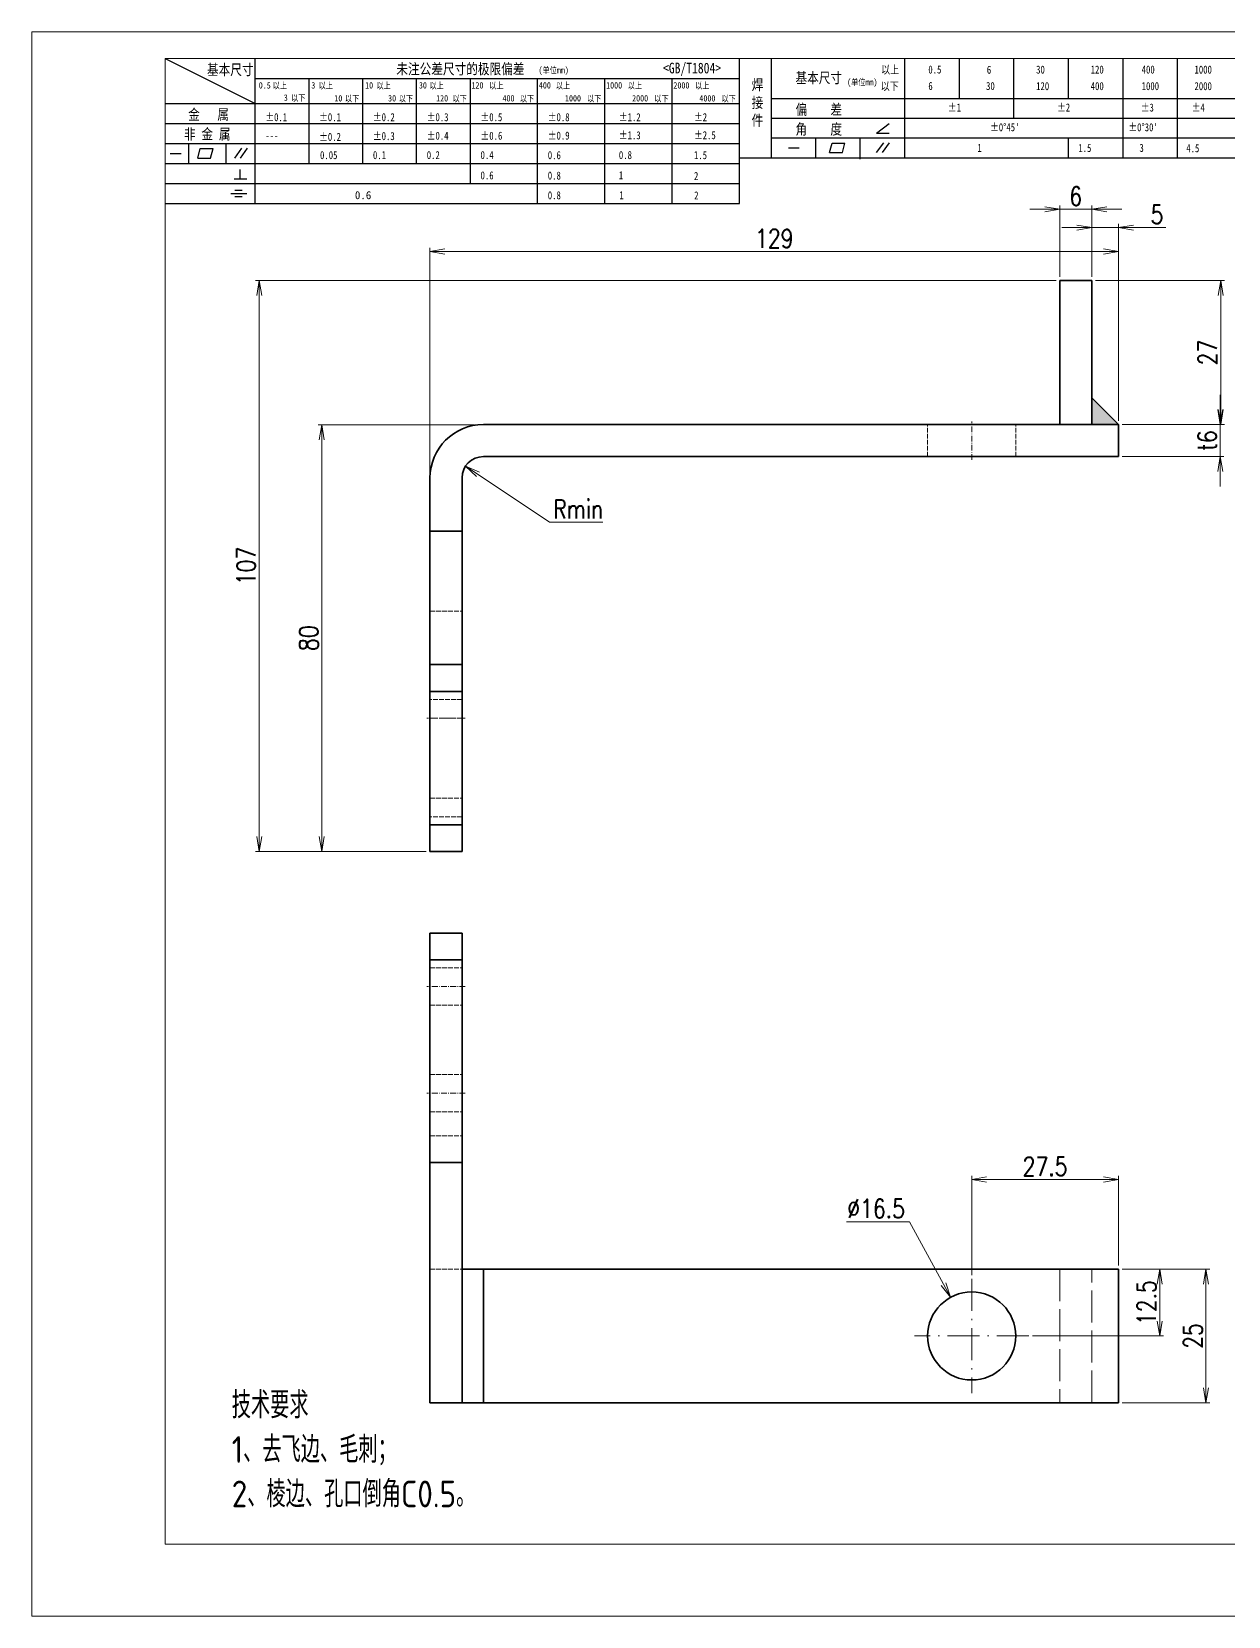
# Model space of a CAD drawing. Header units: millimetres. Extents: x -50143 to 104182, y -50696 to 54072.
# Drawn here: x -46451.1 to -46226.9, y 48679.2 to 48976.2 of the extents above; entities that cross this region are included whole.
import ezdxf

# ---------------------------------------------------------------- set-up
doc = ezdxf.new("R2010")
doc.units = ezdxf.units.MM
doc.header["$LTSCALE"] = 0.5
for name, pattern in [('AM_ISO02W050x2', [3.75, 3, -0.75]), ('AM_ISO08W050x2', [9, 6, -0.75, 1.5, -0.75]), ('DASHDOT', [18.5, 12, -3, 0.5, -3]), ('DASHED', [15, 12, -3])]:
    doc.linetypes.add(name, pattern=pattern)
for name, color, linetype, lineweight in [('DIM', 3, 'Continuous', 13), ('中心线', 2, 'AM_ISO08W050x2', 18), ('图框', 7, 'Continuous', 18), ('标注线', 3, 'Continuous', 18), ('粗实线', 7, 'Continuous', 35), ('虚线', 1, 'AM_ISO02W050x2', 18)]:
    doc.layers.add(name, color=color, linetype=linetype, lineweight=lineweight)
doc.layers.add('图\\M+19E79\\M+195B6\\M+18E9A', color=7, linetype='Continuous')
doc.layers.add('打印', color=7, linetype='Continuous', lineweight=15, plot=False)
doc.layers.add('打印-禁用', color=7, linetype='Continuous', lineweight=15, plot=False)
doc.styles.add('DIM', font='romans.shx', dxfattribs={"width": 0.8, "bigfont": 'bigfont.shx'})
doc.styles.add('国标', font='simfang.ttf', dxfattribs={"width": 0.8})
doc.styles.add('机械长仿宋', font='gbenor.shx', dxfattribs={"height": 1, "bigfont": 'gbcbig.shx'})
doc.dimstyles.new('DEH 1-1$0', dxfattribs={"dimtxt": 3.5, "dimasz": 2.5, "dimexe": 1, "dimexo": 0.625, "dimgap": 1.2, "dimtad": 1, "dimzin": 9, "dimdsep": 46, "dimtxsty": 'DIM', "dimblk": 'OPEN', "dimcen": 0, "dimclrd": 8, "dimclre": 8, "dimclrt": 2, "dimazin": 2, "dimtfac": 0.5, "dimtmove": 0, "dimatfit": 3, "dimldrblk": 'OPEN', "dimfxl": 0, "dimtolj": 2, "dimlwd": 18, "dimlwe": 18, "dimarcsym": 0})
doc.dimstyles.new('DEH 1-1$3', dxfattribs={"dimtxt": 3.5, "dimasz": 2.5, "dimexe": 1, "dimexo": 0.625, "dimgap": 1.2, "dimtad": 1, "dimtoh": 1, "dimdsep": 46, "dimtxsty": 'DIM', "dimblk": 'OPEN', "dimcen": 0, "dimclrd": 8, "dimclre": 8, "dimclrt": 2, "dimazin": 2, "dimtfac": 0.5, "dimtofl": 0, "dimtmove": 0, "dimatfit": 3, "dimldrblk": 'OPEN', "dimfxl": 0, "dimtolj": 2, "dimlwd": 18, "dimlwe": 18, "dimarcsym": 0})
doc.dimstyles.new('DEH 1-1$4', dxfattribs={"dimtxt": 3.5, "dimasz": 2.5, "dimexe": 1, "dimexo": 0.625, "dimgap": 1.2, "dimtad": 1, "dimtoh": 1, "dimdsep": 46, "dimtxsty": 'DIM', "dimblk": 'OPEN', "dimcen": 0, "dimclrd": 8, "dimclre": 8, "dimclrt": 2, "dimazin": 2, "dimtfac": 0.5, "dimtofl": 0, "dimtmove": 0, "dimatfit": 3, "dimldrblk": 'OPEN', "dimfxl": 0, "dimtolj": 2, "dimlwd": 18, "dimlwe": 18, "dimarcsym": 0})

# ---------------------------------------------------------------- blocks, each defined once
blk = doc.blocks.new('GZDEH零件A3图框V01版')
at = {"layer": '图\\M+19E79\\M+195B6\\M+18E9A', "color": 9}
for p, q in [((2882.49, -1554.46), (2899.37, -1562.92)), ((2899.37, -1581.67), (2899.37, -1554.46)), ((2990.09, -1581.67), (2990.09, -1554.46)), ((2996.09, -1573.08), (2996.09, -1554.46)), ((3021.09, -1561.98), (3021.09, -1554.46)), ((3031.31, -1561.98), (3031.31, -1554.46)), ((3041.53, -1561.98), (3041.53, -1554.46)), ((3051.75, -1561.98), (3051.75, -1554.46)), ((3061.98, -1561.98), (3061.98, -1554.46)), ((3072.2, -1561.98), (3072.2, -1554.46)), ((2899.37, -1558.24), (2990.09, -1558.24)), ((2909.45, -1574.17), (2909.45, -1558.24)), ((2919.53, -1574.17), (2919.53, -1558.24)), ((2929.61, -1574.17), (2929.61, -1558.24)), ((2939.69, -1577.92), (2939.69, -1558.24)), ((2952.29, -1581.67), (2952.29, -1558.24)), ((2964.89, -1581.67), (2964.89, -1558.24)), ((2977.49, -1581.67), (2977.49, -1558.24)), ((2996.09, -1561.98), (3113.09, -1561.98)), ((3021.09, -1573.08), (3021.09, -1561.98)), ((3041.53, -1565.68), (3041.53, -1561.98)), ((3061.98, -1573.08), (3061.98, -1561.98)), ((3072.2, -1573.08), (3072.2, -1561.98)), ((2882.49, -1562.92), (2990.09, -1562.92)), ((2882.49, -1566.67), (2990.09, -1566.67)), ((2996.09, -1565.68), (3113.09, -1565.68)), ((3015.75, -1568.51), (3018.15, -1566.66)), ((2882.49, -1570.42), (2990.09, -1570.42)), ((2886.92, -1574.12), (2886.92, -1570.42)), ((2893.91, -1574.12), (2893.91, -1570.42)), ((2996.09, -1569.38), (3113.09, -1569.38)), ((3004.42, -1573.08), (3004.42, -1569.38)), ((3006.97, -1572.12), (3007.45, -1570.33)), ((3007.45, -1570.33), (3009.86, -1570.33)), ((3009.39, -1572.12), (3009.86, -1570.33)), ((3012.75, -1573.08), (3012.75, -1569.38)), ((3015.75, -1568.51), (3018.15, -1568.51)), ((3015.81, -1572.12), (3017.15, -1570.26)), ((3016.89, -1572.12), (3018.23, -1570.26)), ((3051.75, -1573.08), (3051.75, -1569.38)), ((2883.43, -1572.27), (2885.49, -1572.27)), ((2888.59, -1573.16), (2889.07, -1571.37)), ((2888.59, -1573.16), (2891, -1573.16)), ((2889.07, -1571.37), (2891.48, -1571.37)), ((2891, -1573.16), (2891.48, -1571.37)), ((2895.52, -1573.16), (2896.85, -1571.3)), ((2896.6, -1573.16), (2897.94, -1571.3)), ((2990.09, -1573.08), (3113.09, -1573.08)), ((2999.26, -1571.23), (3001.32, -1571.23)), ((3006.97, -1572.12), (3009.39, -1572.12)), ((3012.75, -1573.33), (3012.75, -1573.08)), ((2882.49, -1574.17), (2990.09, -1574.17)), ((2895.42, -1577.05), (2897.81, -1577.05)), ((2896.58, -1577.05), (2896.58, -1575.28)), ((2882.49, -1577.92), (2990.09, -1577.92)), ((2894.79, -1579.77), (2897.77, -1579.77)), ((2895.57, -1579.17), (2896.92, -1579.17)), ((2882.49, -1581.67), (2990.09, -1581.67)), ((2895.57, -1580.37), (2896.93, -1580.37))]:
    blk.add_line(p, q, dxfattribs=at)
at = {"layer": '图框', "linetype": 'Continuous'}
for p, q in [((2882.49, -1554.46), (2882.49, -1832.96)), ((3272.49, -1554.46), (2882.49, -1554.46)), ((2882.49, -1832.96), (3272.49, -1832.96))]:
    blk.add_line(p, q, dxfattribs=at)
at = {"layer": '打印-禁用', "linetype": 'Continuous'}
for p, q in [((2857.49, -1549.46), (2857.49, -1846.46)), ((3277.49, -1549.46), (2857.49, -1549.46)), ((2857.49, -1846.46), (3277.49, -1846.46))]:
    blk.add_line(p, q, dxfattribs=at)
at = {"layer": '图\\M+19E79\\M+195B6\\M+18E9A', "color": 9, "style": '国标', "width": 0.8}
for s, height, p in [('基本尺寸', 2, (2890.33, -1557.58)), ('未注公差尺寸的极限偏差', 2, (2925.81, -1557.44)), ('<GB/T1804>', 2, (2975.78, -1557.27)), ('以上', 1.5, (3016.64, -1557.33)), ('0.5', 1.5, (3025.49, -1557.3)), ('6', 1.5, (3036.45, -1557.34)), ('30', 1.5, (3045.69, -1557.31)), ('120', 1.5, (3055.91, -1557.31)), ('400', 1.5, (3065.46, -1557.31)), ('1000', 1.5, (3075.36, -1557.31)), ('30', 1.2, (2930.04, -1560.11)), ('基本尺寸', 2, (3000.6, -1559.1)), ('以下', 1.5, (3016.58, -1560.43)), ('6', 1.5, (3025.49, -1560.38)), ('30', 1.5, (3036.31, -1560.39)), ('120', 1.5, (3045.69, -1560.41)), ('400', 1.5, (3055.91, -1560.41)), ('1000', 1.5, (3065.46, -1560.41)), ('2000', 1.5, (3075.36, -1560.41)), ('金   属', 2, (2886.82, -1565.98)), ('±0.1', 1.5, (2901.27, -1566.23)), ('±0.1', 1.5, (2911.35, -1566.23)), ('±0.2', 1.5, (2921.43, -1566.23)), ('±0.3', 1.5, (2931.51, -1566.23)), ('±0.5', 1.5, (2941.59, -1566.23)), ('±0.8', 1.5, (2954.19, -1566.23)), ('±1.2', 1.5, (2967.51, -1566.23)), ('±2', 1.5, (2981.58, -1566.23)), ('偏    差', 2, (3000.6, -1565.04)), ('±1', 1.5, (3029.16, -1564.42)), ('±2', 1.5, (3049.61, -1564.42)), ('±3', 1.5, (3065.3, -1564.42)), ('±4', 1.5, (3074.85, -1564.42)), ('非 金 属', 2, (2886.02, -1569.65)), ('±0.3', 1.5, (2921.43, -1569.77)), ('±0.4', 1.5, (2931.51, -1569.71)), ('±0.6', 1.5, (2941.59, -1569.71)), ('±0.9', 1.5, (2954.19, -1569.68)), ('±1.3', 1.5, (2967.51, -1569.62)), ('±2.5', 1.5, (2981.58, -1569.61)), ('角    度', 2, (3000.6, -1568.74)), ("±0%%D45'", 1.5, (3037.06, -1568.12)), ("±0%%D30'", 1.5, (3062.98, -1568.12)), ('---', 1.5, (2901.27, -1569.65)), ('±0.2', 1.5, (2911.35, -1569.92)), ('1', 1.5, (3034.69, -1571.98)), ('1.5', 1.5, (3053.59, -1572.01)), ('3', 1.5, (3065.05, -1571.98)), ('4.5', 1.5, (3073.82, -1572.05)), ('0.1', 1.5, (2921.43, -1573.34)), ('0.2', 1.5, (2931.51, -1573.33)), ('0.4', 1.5, (2941.59, -1573.33)), ('0.6', 1.5, (2954.19, -1573.35)), ('0.8', 1.5, (2967.51, -1573.33)), ('1.5', 1.5, (2981.58, -1573.34)), ('0.6', 1.5, (2941.59, -1577.14)), ('0.8', 1.5, (2954.19, -1577.17)), ('1', 1.5, (2967.51, -1577.12)), ('2', 1.5, (2981.58, -1577.26)), ('0.8', 1.5, (2954.19, -1580.87)), ('1', 1.5, (2967.59, -1580.86)), ('2', 1.5, (2981.62, -1580.89))]:
    blk.add_text(s, height=height, dxfattribs=at).set_placement(p)
at = {"layer": '图\\M+19E79\\M+195B6\\M+18E9A', "color": 9, "lineweight": 15, "style": '国标', "width": 0.8}
for s, p in [('(单位mm)', (2952.44, -1557.27)), ('0.5', (2900.03, -1560.11)), ('以上', (2902.64, -1560.16)), ('3', (2909.88, -1560.11)), ('以上', (2911.25, -1560.16)), ('10', (2919.96, -1560.11)), ('以上', (2922.09, -1560.16)), ('以上', (2932.02, -1560.16)), ('120', (2939.88, -1560.11)), ('以上', (2943.21, -1560.16)), ('400', (2952.52, -1560.11)), ('以上', (2955.68, -1560.16)), ('1000', (2965.12, -1560.11)), ('以上', (2969.16, -1560.16)), ('2000', (2977.72, -1560.11)), ('以上', (2981.8, -1560.16)), ('(单位mm)', (3010.27, -1559.51)), ('3', (2904.73, -1562.41)), ('以下', (2906.1, -1562.46)), ('10', (2914.19, -1562.54)), ('以下', (2916.18, -1562.59)), ('30', (2924.27, -1562.54)), ('以下', (2926.26, -1562.59)), ('120', (2933.26, -1562.54)), ('以下', (2936.34, -1562.59)), ('400', (2945.7, -1562.54)), ('以下', (2948.94, -1562.59)), ('1000', (2957.41, -1562.54)), ('以下', (2961.54, -1562.59)), ('2000', (2969.99, -1562.54)), ('以下', (2974.14, -1562.59)), ('4000', (2982.59, -1562.54)), ('以下', (2986.74, -1562.59))]:
    blk.add_text(s, height=1.2, dxfattribs=at).set_placement(p)
at = {"layer": '图\\M+19E79\\M+195B6\\M+18E9A', "color": 9, "lineweight": 13, "style": '国标'}
blk.add_text('0.6', height=1.5, dxfattribs=at).set_placement((2918.05, -1580.85))
at = {"layer": '图\\M+19E79\\M+195B6\\M+18E9A', "color": 9, "insert": (2992.39, -1558.41), "char_height": 2, "width": 3.1877, "attachment_point": 1, "style": '国标'}
blk.add_mtext('焊\\P接\\P件', dxfattribs=at)
at = {"layer": '图\\M+19E79\\M+195B6\\M+18E9A', "color": 9, "insert": (2911.51, -1573.37), "char_height": 1.5, "attachment_point": 7, "style": '国标'}
blk.add_mtext_dynamic_manual_height_columns('0.05', width=5.1982, gutter_width=12.5, heights=[0], dxfattribs=at)
blk = doc.blocks.new('DEH A3')
at = {"layer": '图框'}
blk.add_blockref('GZDEH零件A3图框V01版', (-2857.49, 1846.46), dxfattribs=at)
blk = doc.blocks.new('WELDING_5')
at = {"layer": '粗实线'}
blk.add_hatch(color=256, dxfattribs=at).paths.add_polyline_path([(0, 5), (0, 0), (5, 0)])
for q in [(0, 5), (5, 0)]:
    blk.add_line((0, 0), q, dxfattribs=at)
blk.add_lwpolyline([(0, 5), (5, 0)], dxfattribs=at)
blk = doc.blocks.new('_Open')
at = {"color": 0, "linetype": 'ByBlock', "lineweight": -2}
for p, q in [((-1, 0.17), (0, 0)), ((-1, -0.17), (0, 0)), ((0, 0), (-1, 0))]:
    blk.add_line(p, q, dxfattribs=at)
blk = doc.blocks.new('*D78')
at = {"layer": 'Defpoints', "color": 0, "transparency": 16777216}
for p in [(-46408.45, 48929.61), (-46258.46, 48929.61), (-46376.46, 48822.61)]:
    blk.add_point(p, dxfattribs=at)
at = {"layer": 'DIM', "color": 8, "lineweight": 18, "transparency": 16777216}
for p, q in [((-46259.16, 48929.61), (-46409.15, 48929.61)), ((-46408.45, 48825.41), (-46408.45, 48926.81)), ((-46377.16, 48822.61), (-46409.15, 48822.61))]:
    blk.add_line(p, q, dxfattribs=at)
at = {"layer": 'DIM', "color": 8, "lineweight": 18, "transparency": 16777216, "xscale": 2.8, "yscale": 2.8, "zscale": 2.8}
for p, rotation in [((-46408.45, 48929.61), 90), ((-46408.45, 48822.61), 270)]:
    blk.add_blockref('_Open', p, dxfattribs=dict(at, rotation=rotation))
at = {"layer": 'DIM', "color": 2, "transparency": 16777216, "insert": (-46410.9, 48876.11), "char_height": 3.5, "attachment_point": 5, "rotation": 90, "style": 'DIM'}
blk.add_mtext('\\A2;107', dxfattribs=at)
blk = doc.blocks.new('*D79')
at = {"layer": 'Defpoints', "color": 0, "transparency": 16777216}
for p in [(-46367.4, 48902.56), (-46396.74, 48822.61), (-46376.46, 48822.61)]:
    blk.add_point(p, dxfattribs=at)
at = {"layer": 'DIM', "color": 8, "lineweight": 18, "transparency": 16777216}
for p, q in [((-46368.1, 48902.56), (-46397.44, 48902.56)), ((-46396.74, 48899.76), (-46396.74, 48825.41)), ((-46377.16, 48822.61), (-46397.44, 48822.61))]:
    blk.add_line(p, q, dxfattribs=at)
at = {"layer": 'DIM', "color": 8, "lineweight": 18, "transparency": 16777216, "xscale": 2.8, "yscale": 2.8, "zscale": 2.8}
for p, rotation in [((-46396.74, 48902.56), 90), ((-46396.74, 48822.61), 270)]:
    blk.add_blockref('_Open', p, dxfattribs=dict(at, rotation=rotation))
at = {"layer": 'DIM', "color": 2, "transparency": 16777216, "insert": (-46399.19, 48862.58), "char_height": 3.5, "attachment_point": 5, "rotation": 90, "style": 'DIM'}
blk.add_mtext('\\A2;80', dxfattribs=at)
blk = doc.blocks.new('*D80')
at = {"layer": 'Defpoints', "color": 0, "transparency": 16777216}
for p in [(-46247.46, 48935.04), (-46247.46, 48902.61), (-46376.46, 48892.61)]:
    blk.add_point(p, dxfattribs=at)
at = {"layer": 'DIM', "color": 8, "lineweight": 18, "transparency": 16777216}
for p, q in [((-46376.46, 48893.31), (-46376.46, 48935.74)), ((-46373.66, 48935.04), (-46250.26, 48935.04)), ((-46247.46, 48903.31), (-46247.46, 48935.74))]:
    blk.add_line(p, q, dxfattribs=at)
at = {"layer": 'DIM', "color": 8, "lineweight": 18, "transparency": 16777216, "xscale": 2.8, "yscale": 2.8, "zscale": 2.8, "rotation": 180}
blk.add_blockref('_Open', (-46376.46, 48935.04), dxfattribs=at)
at = {"layer": 'DIM', "color": 8, "lineweight": 18, "transparency": 16777216, "xscale": 2.8, "yscale": 2.8, "zscale": 2.8}
blk.add_blockref('_Open', (-46247.46, 48935.04), dxfattribs=at)
at = {"layer": 'DIM', "color": 2, "transparency": 16777216, "insert": (-46311.96, 48937.49), "char_height": 3.5, "attachment_point": 5, "style": 'DIM'}
blk.add_mtext('\\A2;129', dxfattribs=at)
blk = doc.blocks.new('*D81')
at = {"layer": 'Defpoints', "color": 0, "transparency": 16777216}
for p in [(-46252.46, 48942.96), (-46258.46, 48929.61), (-46252.46, 48929.61)]:
    blk.add_point(p, dxfattribs=at)
at = {"layer": 'DIM', "color": 8, "lineweight": 18, "transparency": 16777216}
for p, q in [((-46261.26, 48942.96), (-46264.06, 48942.96)), ((-46258.46, 48930.31), (-46258.46, 48943.66)), ((-46258.46, 48942.96), (-46252.46, 48942.96)), ((-46252.46, 48930.31), (-46252.46, 48943.66)), ((-46249.66, 48942.96), (-46246.86, 48942.96))]:
    blk.add_line(p, q, dxfattribs=at)
at = {"layer": 'DIM', "color": 8, "lineweight": 18, "transparency": 16777216, "xscale": 2.8, "yscale": 2.8, "zscale": 2.8}
blk.add_blockref('_Open', (-46258.46, 48942.96), dxfattribs=at)
at = {"layer": 'DIM', "color": 8, "lineweight": 18, "transparency": 16777216, "xscale": 2.8, "yscale": 2.8, "zscale": 2.8, "rotation": 180}
blk.add_blockref('_Open', (-46252.46, 48942.96), dxfattribs=at)
at = {"layer": 'DIM', "color": 2, "transparency": 16777216, "insert": (-46255.46, 48945.41), "char_height": 3.5, "attachment_point": 5, "style": 'DIM'}
blk.add_mtext('\\A2;6', dxfattribs=at)
blk = doc.blocks.new('*D82')
at = {"layer": 'Defpoints', "color": 0, "transparency": 16777216}
for p in [(-46247.46, 48939.52), (-46252.46, 48929.61), (-46247.46, 48902.61)]:
    blk.add_point(p, dxfattribs=at)
at = {"layer": 'DIM', "color": 8, "lineweight": 18, "transparency": 16777216}
for p, q in [((-46252.46, 48930.31), (-46252.46, 48940.22)), ((-46247.46, 48903.31), (-46247.46, 48940.22)), ((-46255.26, 48939.52), (-46258.06, 48939.52)), ((-46252.46, 48939.52), (-46247.46, 48939.52)), ((-46244.66, 48939.52), (-46238.6, 48939.52))]:
    blk.add_line(p, q, dxfattribs=at)
at = {"layer": 'DIM', "color": 8, "lineweight": 18, "transparency": 16777216, "xscale": 2.8, "yscale": 2.8, "zscale": 2.8}
blk.add_blockref('_Open', (-46252.46, 48939.52), dxfattribs=at)
at = {"layer": 'DIM', "color": 8, "lineweight": 18, "transparency": 16777216, "xscale": 2.8, "yscale": 2.8, "zscale": 2.8, "rotation": 180}
blk.add_blockref('_Open', (-46247.46, 48939.52), dxfattribs=at)
at = {"layer": 'DIM', "color": 2, "transparency": 16777216, "insert": (-46240.23, 48941.97), "char_height": 3.5, "attachment_point": 5, "style": 'DIM'}
blk.add_mtext('\\A2;5', dxfattribs=at)
blk = doc.blocks.new('*D83')
at = {"layer": 'Defpoints', "color": 0, "transparency": 16777216}
for p in [(-46252.46, 48929.61), (-46228.31, 48929.61), (-46247.46, 48902.61)]:
    blk.add_point(p, dxfattribs=at)
at = {"layer": 'DIM', "color": 8, "lineweight": 18, "transparency": 16777216}
for p, q in [((-46251.76, 48929.61), (-46227.61, 48929.61)), ((-46228.31, 48905.41), (-46228.31, 48926.81)), ((-46246.76, 48902.61), (-46227.61, 48902.61))]:
    blk.add_line(p, q, dxfattribs=at)
at = {"layer": 'DIM', "color": 8, "lineweight": 18, "transparency": 16777216, "xscale": 2.8, "yscale": 2.8, "zscale": 2.8}
for p, rotation in [((-46228.31, 48929.61), 90), ((-46228.31, 48902.61), 270)]:
    blk.add_blockref('_Open', p, dxfattribs=dict(at, rotation=rotation))
at = {"layer": 'DIM', "color": 2, "transparency": 16777216, "insert": (-46230.76, 48916.11), "char_height": 3.5, "attachment_point": 5, "rotation": 90, "style": 'DIM'}
blk.add_mtext('\\A2;27', dxfattribs=at)
blk = doc.blocks.new('*D84')
at = {"layer": 'Defpoints', "color": 0, "transparency": 16777216}
for p in [(-46247.46, 48902.61), (-46247.46, 48896.61), (-46228.39, 48896.61)]:
    blk.add_point(p, dxfattribs=at)
at = {"layer": 'DIM', "color": 8, "lineweight": 18, "transparency": 16777216}
for p, q in [((-46228.39, 48905.41), (-46228.39, 48908.21)), ((-46246.76, 48902.61), (-46227.69, 48902.61)), ((-46228.39, 48902.61), (-46228.39, 48896.61)), ((-46246.76, 48896.61), (-46227.69, 48896.61)), ((-46228.39, 48893.81), (-46228.39, 48891.01))]:
    blk.add_line(p, q, dxfattribs=at)
at = {"layer": 'DIM', "color": 8, "lineweight": 18, "transparency": 16777216, "xscale": 2.8, "yscale": 2.8, "zscale": 2.8}
for p, rotation in [((-46228.39, 48902.61), 270), ((-46228.39, 48896.61), 90)]:
    blk.add_blockref('_Open', p, dxfattribs=dict(at, rotation=rotation))
at = {"layer": 'DIM', "color": 2, "transparency": 16777216, "insert": (-46230.83, 48899.61), "char_height": 3.5, "attachment_point": 5, "rotation": 90, "style": 'DIM'}
blk.add_mtext('\\A2;{\\Fromans,bigfont|c134;t}6', dxfattribs=at)
blk = doc.blocks.new('*D85')
at = {"layer": 'Defpoints', "color": 0, "transparency": 16777216}
for p in [(-46369.79, 48894.83), (-46366.46, 48892.61)]:
    blk.add_point(p, dxfattribs=at)
at = {"layer": 'DIM', "color": 8, "lineweight": 18, "transparency": 16777216}
for p, q in [((-46354.08, 48884.33), (-46367.46, 48893.27)), ((-46344.05, 48884.33), (-46354.08, 48884.33))]:
    blk.add_line(p, q, dxfattribs=at)
at = {"layer": 'DIM', "color": 8, "lineweight": 18, "transparency": 16777216, "xscale": 2.8, "yscale": 2.8, "zscale": 2.8, "rotation": 146.2377043554273}
blk.add_blockref('_Open', (-46369.79, 48894.83), dxfattribs=at)
at = {"layer": 'DIM', "color": 2, "transparency": 16777216, "insert": (-46348.71, 48886.78), "char_height": 3.5, "attachment_point": 5, "style": 'DIM'}
blk.add_mtext('\\A2;{\\Fromans,bigfont|c134;Rmin}', dxfattribs=at)
blk = doc.blocks.new('*D86')
at = {"layer": 'Defpoints', "color": 0, "transparency": 16777216}
for p in [(-46247.46, 48744.28), (-46231.07, 48744.28), (-46247.46, 48719.28)]:
    blk.add_point(p, dxfattribs=at)
at = {"layer": 'DIM', "color": 8, "lineweight": 18, "transparency": 16777216}
for p, q in [((-46246.76, 48744.28), (-46230.37, 48744.28)), ((-46231.07, 48722.08), (-46231.07, 48741.48)), ((-46246.76, 48719.28), (-46230.37, 48719.28))]:
    blk.add_line(p, q, dxfattribs=at)
at = {"layer": 'DIM', "color": 8, "lineweight": 18, "transparency": 16777216, "xscale": 2.8, "yscale": 2.8, "zscale": 2.8}
for p, rotation in [((-46231.07, 48744.28), 90), ((-46231.07, 48719.28), 270)]:
    blk.add_blockref('_Open', p, dxfattribs=dict(at, rotation=rotation))
at = {"layer": 'DIM', "color": 2, "transparency": 16777216, "insert": (-46233.51, 48731.78), "char_height": 3.5, "attachment_point": 5, "rotation": 90, "style": 'DIM'}
blk.add_mtext('\\A2;25', dxfattribs=at)
blk = doc.blocks.new('*D87')
at = {"layer": 'Defpoints', "color": 0, "transparency": 16777216}
for p in [(-46247.46, 48744.28), (-46239.73, 48744.28), (-46264.24, 48731.78)]:
    blk.add_point(p, dxfattribs=at)
at = {"layer": 'DIM', "color": 8, "lineweight": 18, "transparency": 16777216}
for p, q in [((-46246.76, 48744.28), (-46239.03, 48744.28)), ((-46239.73, 48734.58), (-46239.73, 48741.48)), ((-46263.54, 48731.78), (-46239.03, 48731.78))]:
    blk.add_line(p, q, dxfattribs=at)
at = {"layer": 'DIM', "color": 8, "lineweight": 18, "transparency": 16777216, "xscale": 2.8, "yscale": 2.8, "zscale": 2.8}
for p, rotation in [((-46239.73, 48744.28), 90), ((-46239.73, 48731.78), 270)]:
    blk.add_blockref('_Open', p, dxfattribs=dict(at, rotation=rotation))
at = {"layer": 'DIM', "color": 2, "transparency": 16777216, "insert": (-46242.18, 48738.03), "char_height": 3.5, "attachment_point": 5, "rotation": 90, "style": 'DIM'}
blk.add_mtext('\\A2;12.5', dxfattribs=at)
blk = doc.blocks.new('*D88')
at = {"layer": 'Defpoints', "color": 0, "transparency": 16777216}
for p in [(-46247.46, 48761.11), (-46247.46, 48744.28), (-46274.96, 48742.51)]:
    blk.add_point(p, dxfattribs=at)
at = {"layer": 'DIM', "color": 8, "lineweight": 18, "transparency": 16777216}
for p, q in [((-46274.96, 48743.21), (-46274.96, 48761.81)), ((-46247.46, 48744.98), (-46247.46, 48761.81)), ((-46272.16, 48761.11), (-46250.26, 48761.11))]:
    blk.add_line(p, q, dxfattribs=at)
at = {"layer": 'DIM', "color": 8, "lineweight": 18, "transparency": 16777216, "xscale": 2.8, "yscale": 2.8, "zscale": 2.8, "rotation": 180}
blk.add_blockref('_Open', (-46274.96, 48761.11), dxfattribs=at)
at = {"layer": 'DIM', "color": 8, "lineweight": 18, "transparency": 16777216, "xscale": 2.8, "yscale": 2.8, "zscale": 2.8}
blk.add_blockref('_Open', (-46247.46, 48761.11), dxfattribs=at)
at = {"layer": 'DIM', "color": 2, "transparency": 16777216, "insert": (-46261.21, 48763.56), "char_height": 3.5, "attachment_point": 5, "style": 'DIM'}
blk.add_mtext('\\A2;27.5', dxfattribs=at)
blk = doc.blocks.new('*D89')
at = {"layer": 'Defpoints', "color": 0, "transparency": 16777216}
for p in [(-46278.91, 48739.03), (-46271.01, 48724.54)]:
    blk.add_point(p, dxfattribs=at)
at = {"layer": 'DIM', "color": 8, "lineweight": 18, "transparency": 16777216}
for p, q in [((-46298.41, 48753.2), (-46286.64, 48753.2)), ((-46286.64, 48753.2), (-46280.25, 48741.49))]:
    blk.add_line(p, q, dxfattribs=at)
at = {"layer": 'DIM', "color": 8, "lineweight": 18, "transparency": 16777216, "xscale": 2.8, "yscale": 2.8, "zscale": 2.8, "rotation": 298.6014619554155}
blk.add_blockref('_Open', (-46278.91, 48739.03), dxfattribs=at)
at = {"layer": 'DIM', "color": 2, "transparency": 16777216, "insert": (-46292.87, 48755.65), "char_height": 3.5, "attachment_point": 5, "style": 'DIM'}
blk.add_mtext('\\A2;∅16.5', dxfattribs=at)

msp = doc.modelspace()

# ---------------------------------------------------------------- linework, layer by layer
at = {"layer": '中心线', "linetype": 'DASHDOT', "ltscale": 0.18}
msp.add_line((-46274.962, 48896.006), (-46274.962, 48903.206), dxfattribs=at)
at = {"layer": '中心线', "linetype": 'DASHDOT', "ltscale": 0.180017}
for p, q in [((-46369.862, 48847.606), (-46377.063, 48847.606)), ((-46369.862, 48797.284), (-46377.063, 48797.284)), ((-46369.862, 48777.284), (-46377.063, 48777.284))]:
    msp.add_line(p, q, dxfattribs=at)
at = {"layer": '中心线', "linetype": 'DASHDOT'}
for p, q in [((-46274.962, 48742.509), (-46274.962, 48721.059)), ((-46264.237, 48731.784), (-46285.687, 48731.784))]:
    msp.add_line(p, q, dxfattribs=at)
at = {"layer": '打印'}
msp.add_lwpolyline([(-46451.088, 48976.242), (-46031.088, 48976.242), (-46031.088, 48679.242), (-46451.088, 48679.242)], close=True, dxfattribs=at)
at = {"layer": '粗实线'}
for p, q in [((-46258.462, 48902.606), (-46258.462, 48929.606)), ((-46252.462, 48902.606), (-46252.462, 48929.606)), ((-46366.462, 48902.606), (-46247.462, 48902.606)), ((-46366.462, 48896.606), (-46247.462, 48896.606)), ((-46376.462, 48882.606), (-46376.462, 48857.606)), ((-46370.462, 48882.606), (-46370.462, 48857.606)), ((-46376.462, 48852.606), (-46376.462, 48827.606)), ((-46370.462, 48852.606), (-46370.462, 48827.606)), ((-46376.462, 48802.284), (-46376.462, 48764.284)), ((-46370.462, 48802.284), (-46370.462, 48764.284)), ((-46376.462, 48764.284), (-46376.462, 48719.284)), ((-46370.462, 48764.284), (-46370.462, 48719.284)), ((-46366.462, 48719.284), (-46366.462, 48744.284)), ((-46366.462, 48744.284), (-46247.462, 48744.284)), ((-46247.462, 48744.284), (-46247.462, 48719.284)), ((-46366.462, 48719.284), (-46247.462, 48719.284))]:
    msp.add_line(p, q, dxfattribs=at)
at = {"layer": '粗实线', "ltscale": 0.15}
for p, q in [((-46258.462, 48929.606), (-46252.462, 48929.606)), ((-46258.462, 48902.606), (-46252.462, 48902.606)), ((-46247.462, 48902.606), (-46247.462, 48896.606)), ((-46376.462, 48882.606), (-46370.462, 48882.606)), ((-46376.462, 48857.606), (-46370.462, 48857.606)), ((-46376.462, 48852.606), (-46370.462, 48852.606)), ((-46376.462, 48827.606), (-46370.462, 48827.606)), ((-46376.462, 48822.606), (-46370.462, 48822.606)), ((-46376.462, 48807.284), (-46370.462, 48807.284)), ((-46376.462, 48802.284), (-46370.462, 48802.284)), ((-46376.462, 48764.284), (-46370.462, 48764.284)), ((-46258.462, 48744.284), (-46252.462, 48744.284)), ((-46376.462, 48719.284), (-46370.462, 48719.284))]:
    msp.add_line(p, q, dxfattribs=at)
at = {"layer": '粗实线', "ltscale": 0.25}
for p, q in [((-46376.462, 48892.606), (-46376.462, 48882.606)), ((-46370.462, 48892.606), (-46370.462, 48882.606))]:
    msp.add_line(p, q, dxfattribs=at)
at = {"layer": '粗实线', "ltscale": 0.125}
for p, q in [((-46376.462, 48852.606), (-46376.462, 48857.606)), ((-46370.462, 48852.606), (-46370.462, 48857.606)), ((-46376.462, 48827.606), (-46376.462, 48822.606)), ((-46370.462, 48827.606), (-46370.462, 48822.606)), ((-46376.462, 48807.284), (-46376.462, 48802.284)), ((-46370.462, 48807.284), (-46370.462, 48802.284))]:
    msp.add_line(p, q, dxfattribs=at)
at = {"layer": '粗实线', "ltscale": 0.1}
for p, q in [((-46366.462, 48744.284), (-46370.462, 48744.284)), ((-46370.462, 48719.284), (-46366.462, 48719.284))]:
    msp.add_line(p, q, dxfattribs=at)
at = {"layer": '粗实线'}
msp.add_circle((-46274.962, 48731.784), 8.25, dxfattribs=at)
for radius in [10, 4]:
    msp.add_arc((-46366.462, 48892.606), radius, 90, 180, dxfattribs=at)
at = {"layer": '虚线', "linetype": 'DASHED', "ltscale": 0.15}
for p, q in [((-46283.212, 48896.606), (-46283.212, 48902.606)), ((-46266.712, 48896.606), (-46266.712, 48902.606)), ((-46376.462, 48867.606), (-46370.462, 48867.606)), ((-46370.462, 48851.106), (-46376.462, 48851.106)), ((-46370.462, 48851.106), (-46376.462, 48851.106)), ((-46370.462, 48847.606), (-46376.462, 48847.606)), ((-46370.462, 48847.606), (-46376.462, 48847.606)), ((-46370.462, 48847.606), (-46376.462, 48847.606)), ((-46370.462, 48847.606), (-46376.462, 48847.606)), ((-46376.462, 48832.606), (-46370.462, 48832.606)), ((-46376.462, 48832.606), (-46370.462, 48832.606)), ((-46376.462, 48832.606), (-46370.462, 48832.606)), ((-46376.462, 48832.606), (-46370.462, 48832.606)), ((-46370.462, 48829.106), (-46376.462, 48829.106)), ((-46370.462, 48829.106), (-46376.462, 48829.106)), ((-46376.462, 48802.284), (-46370.462, 48802.284)), ((-46376.462, 48800.784), (-46370.462, 48800.784)), ((-46376.462, 48793.784), (-46370.462, 48793.784)), ((-46376.462, 48780.784), (-46370.462, 48780.784)), ((-46376.462, 48773.784), (-46370.462, 48773.784)), ((-46376.462, 48769.284), (-46370.462, 48769.284)), ((-46376.462, 48744.284), (-46370.462, 48744.284)), ((-46252.462, 48719.284), (-46258.462, 48719.284))]:
    msp.add_line(p, q, dxfattribs=at)
at = {"layer": '虚线', "linetype": 'DASHED'}
for p, q in [((-46366.462, 48719.284), (-46366.462, 48744.284)), ((-46258.462, 48744.284), (-46258.462, 48719.284)), ((-46252.462, 48719.284), (-46252.462, 48744.284))]:
    msp.add_line(p, q, dxfattribs=at)

# ---------------------------------------------------------------- block references
at = {"layer": '图框'}
msp.add_blockref('DEH A3', (-46451.088, 48679.242), dxfattribs=at)
at = {"layer": '粗实线', "rotation": 359.9999999745702}
msp.add_blockref('WELDING_5', (-46252.462, 48902.606), dxfattribs=at)

# ---------------------------------------------------------------- texts
at = {"layer": '标注线', "color": 2, "insert": (-46413.61, 48699.625), "char_height": 5, "width": 114.82461, "attachment_point": 7, "style": '机械长仿宋'}
msp.add_mtext('\\A2;技术要求\\P1、去飞边、毛刺；\\P2、棱边、孔口倒角C0.5。', dxfattribs=at)

# ---------------------------------------------------------------- dimensions: what is measured, and where the dimension line sits
at = {"layer": 'DIM'}
for base, p1, p2, picture, middle in [((-46252.462, 48942.963), (-46258.462, 48929.606), (-46252.462, 48929.606), '*D81', (-46255.462, 48945.412)), ((-46247.462, 48935.045), (-46376.462, 48892.606), (-46247.462, 48902.606), '*D80', (-46311.962, 48937.494)), ((-46247.462, 48761.107), (-46274.962, 48742.509), (-46247.462, 48744.284), '*D88', (-46261.212, 48763.556))]:
    dim = msp.add_linear_dim(base=base, p1=p1, p2=p2, dimstyle='DEH 1-1$0', override={"dimasz": 2.8, "dimexe": 0.69965, "dimexo": 0.69965, "dimgap": 0.69965}, dxfattribs=at)
    dim.commit()
    dim.dimension.update_dxf_attribs({"geometry": picture, "text_midpoint": middle})
dim = msp.add_linear_dim(base=(-46247.462, 48939.521), p1=(-46252.462, 48929.606), p2=(-46247.462, 48902.606), dimstyle='DEH 1-1$0', override={"dimasz": 2.8, "dimexe": 0.69965, "dimexo": 0.69965, "dimgap": 0.69965}, dxfattribs=at)
dim.commit()
dim.dimension.update_dxf_attribs({"geometry": '*D82', "text_midpoint": (-46240.229, 48939.521), "dimtype": 160})
for base, p1, p2, override, picture, middle in [((-46408.455, 48929.606), (-46376.462, 48822.606), (-46258.462, 48929.606), {"dimasz": 2.8, "dimexe": 0.69965, "dimexo": 0.69965, "dimgap": 0.69965}, '*D78', (-46410.904, 48876.106)), ((-46228.306, 48929.606), (-46247.462, 48902.606), (-46252.462, 48929.606), {"dimasz": 2.8, "dimexe": 0.69965, "dimexo": 0.69965, "dimgap": 0.69965}, '*D83', (-46230.755, 48916.106)), ((-46396.742, 48822.606), (-46367.401, 48902.562), (-46376.462, 48822.606), {"dimasz": 2.8, "dimexe": 0.69965, "dimexo": 0.69965, "dimgap": 0.69965, "dimdec": 0}, '*D79', (-46399.192, 48862.584)), ((-46239.734, 48744.284), (-46264.237, 48731.784), (-46247.462, 48744.284), {"dimasz": 2.8, "dimexe": 0.69965, "dimexo": 0.69965, "dimgap": 0.69965}, '*D87', (-46242.184, 48738.034)), ((-46231.065, 48744.284), (-46247.462, 48719.284), (-46247.462, 48744.284), {"dimasz": 2.8, "dimexe": 0.69965, "dimexo": 0.69965, "dimgap": 0.69965}, '*D86', (-46233.515, 48731.784))]:
    dim = msp.add_linear_dim(base=base, p1=p1, p2=p2, angle=90, dimstyle='DEH 1-1$0', override=override, dxfattribs=at)
    dim.commit()
    dim.dimension.update_dxf_attribs({"geometry": picture, "text_midpoint": middle})
dim = msp.add_linear_dim(base=(-46228.385, 48896.606), p1=(-46247.462, 48902.606), p2=(-46247.462, 48896.606), angle=90, text='{\\Fromans,bigfont|c134;t}<>', dimstyle='DEH 1-1$0', override={"dimasz": 2.8, "dimexe": 0.69965, "dimexo": 0.69965, "dimgap": 0.69965}, dxfattribs=at)
dim.commit()
dim.dimension.update_dxf_attribs({"geometry": '*D84', "text_midpoint": (-46230.835, 48899.606)})
dim = msp.add_radius_dim(center=(-46366.462, 48892.606), mpoint=(-46369.787, 48894.829), text='{\\Fromans,bigfont|c134;Rmin}', dimstyle='DEH 1-1$4', override={"dimasz": 2.8, "dimexe": 0.69965, "dimexo": 0.69965, "dimgap": 0.69965, "dimtmove": 1}, dxfattribs=at)
dim.commit()
dim.dimension.update_dxf_attribs({"geometry": '*D85', "text_midpoint": (-46354.081, 48884.329), "dimtype": 164})
dim = msp.add_diameter_dim_2p(p1=(-46271.013, 48724.541), p2=(-46278.911, 48739.027), dimstyle='DEH 1-1$3', override={"dimasz": 2.8, "dimexe": 0.69965, "dimexo": 0.69965, "dimgap": 0.69965}, dxfattribs=at)
dim.commit()
dim.dimension.update_dxf_attribs({"geometry": '*D89', "text_midpoint": (-46292.874, 48753.203), "dimtype": 163})

doc.saveas('drawing.dxf')
